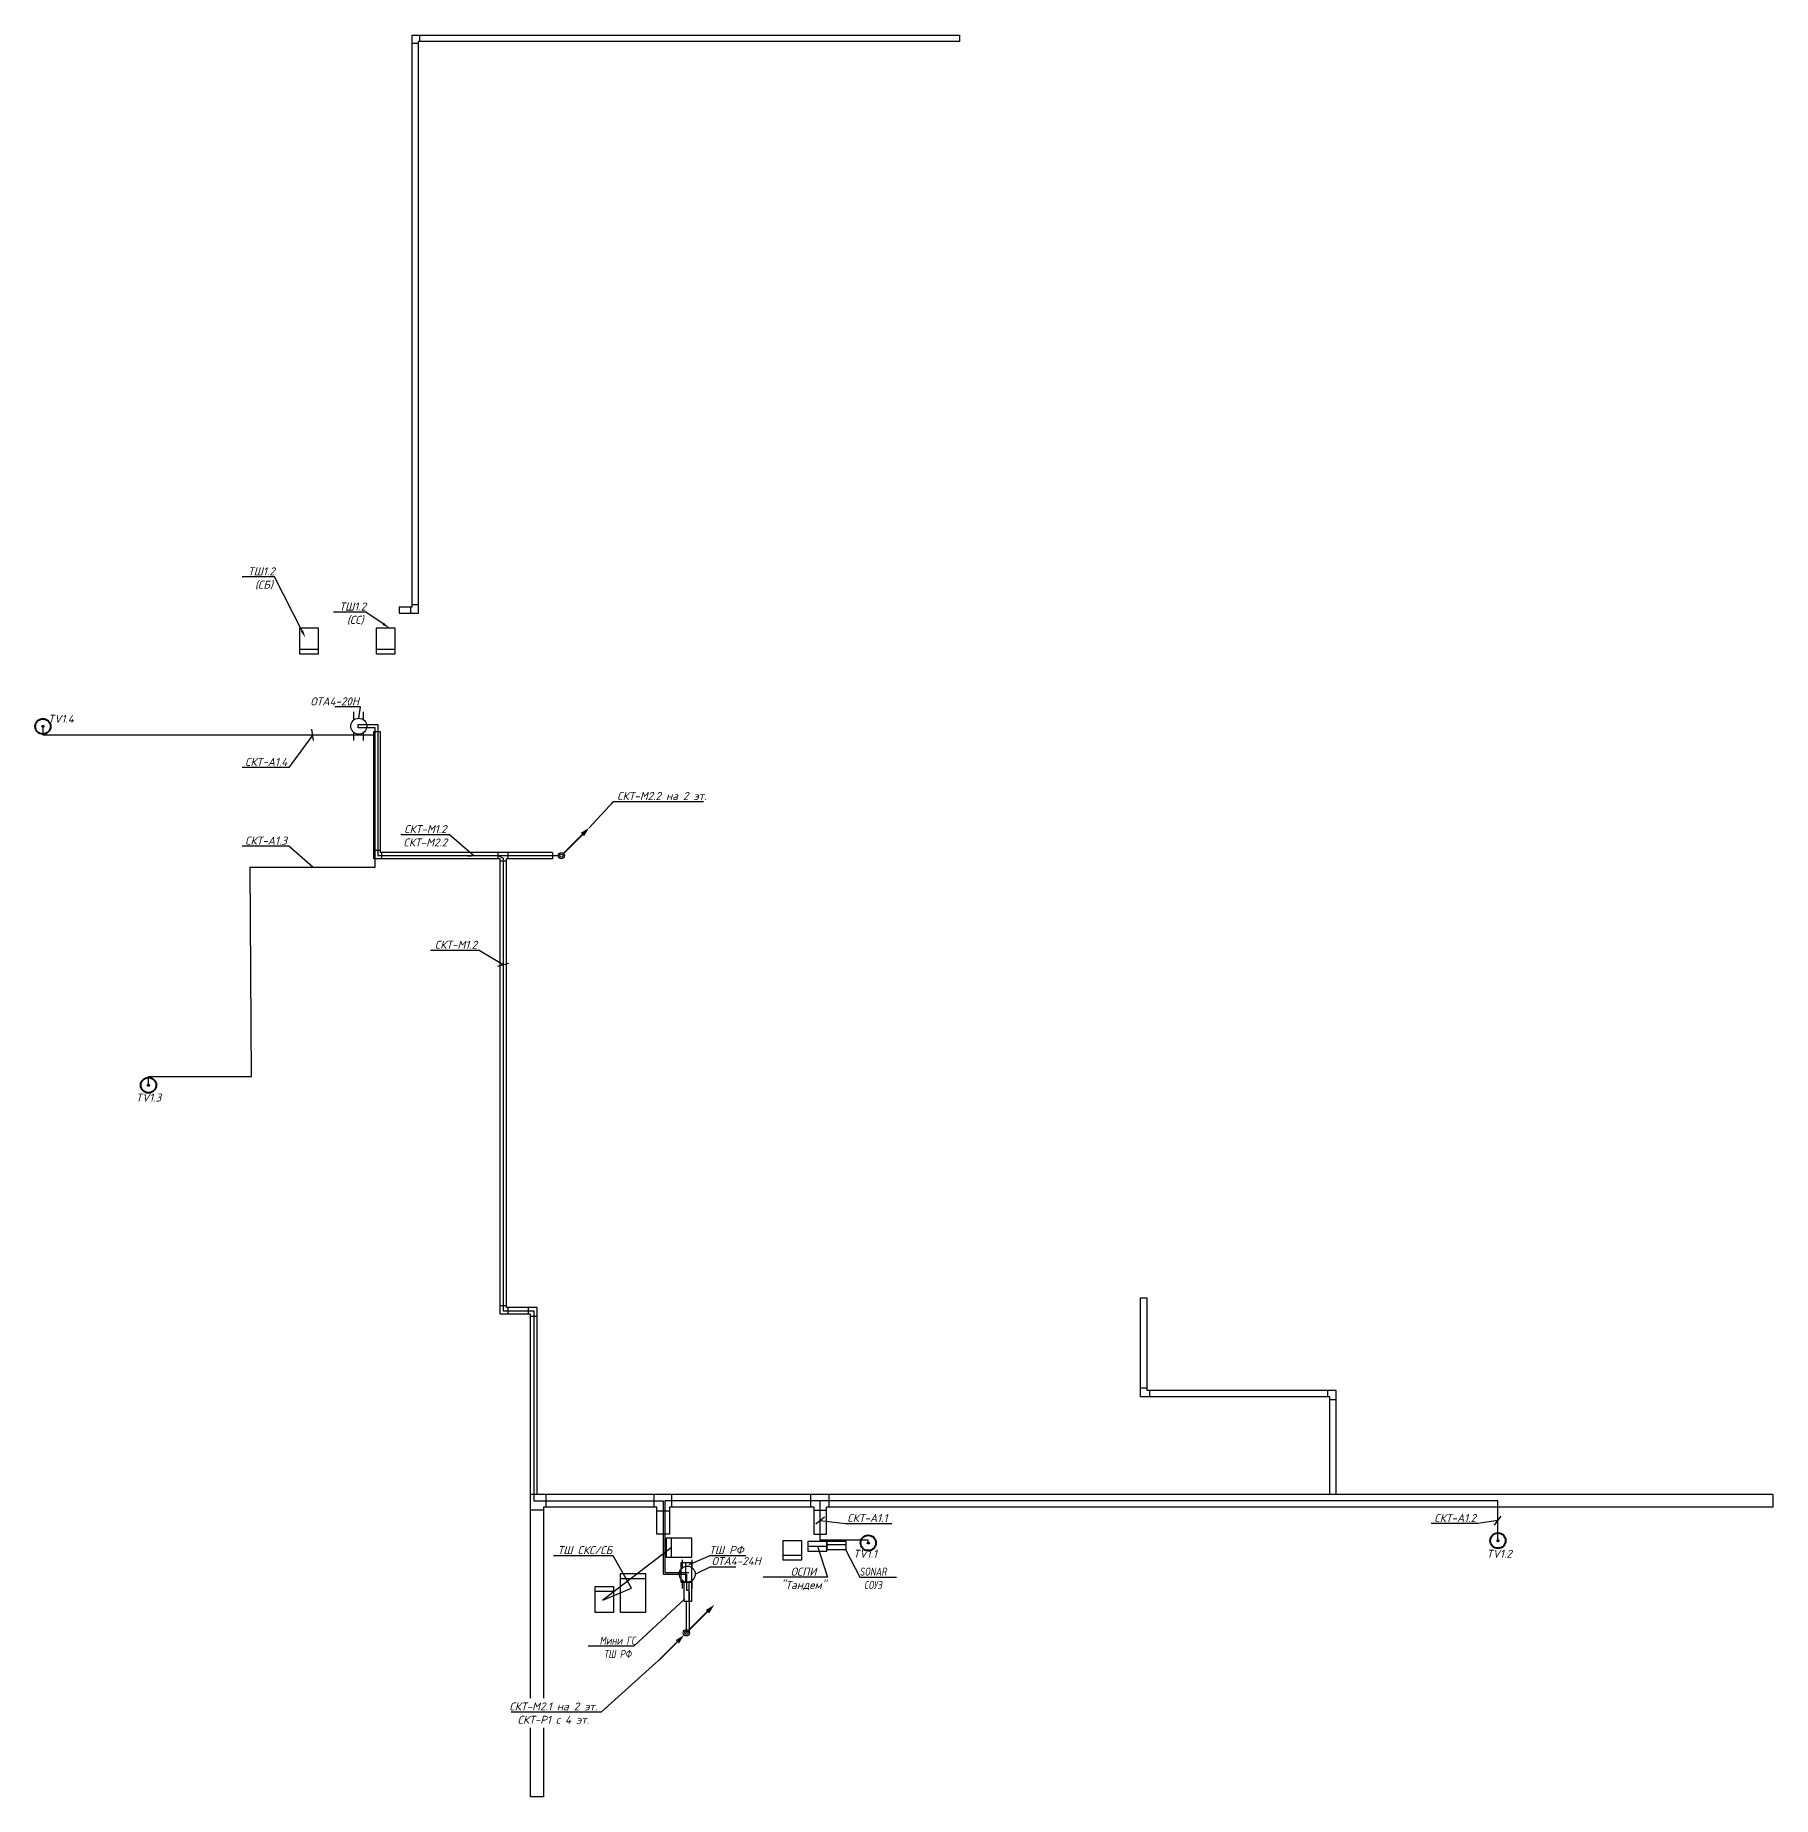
# Model space of a CAD drawing. Header units: millimetres. Extents: x 6978 to 1314263, y -121946 to 20667.
# Drawn here: x 301253 to 355555, y -120644 to -65611 of the extents above; entities that cross this region are included whole.
import ezdxf
from ezdxf import colors
from ezdxf.entities.mleader import LeaderData, LeaderLine
from ezdxf.math import Vec2, Vec3

# ---------------------------------------------------------------- set-up
doc = ezdxf.new("R2010")
doc.units = ezdxf.units.MM
doc.linetypes.add('$AUDIT_BAD_LTYPE2', pattern=[0, 0, 0])
for name, color, linetype, lineweight in [('РФ_Каб.Абонентский', 3, 'Continuous', 30), ('РФ_Каб.Магистраль', 1, 'Continuous', 30), ('РФ_Каб.Распределтельный', 4, 'Continuous', 30), ('РФ_ТШ', 8, 'Continuous', 30), ('СС Текст', 7, 'Continuous', 25), ('СС_СКК_Лоток', 54, 'Continuous', 30), ('ТВ. Абонентская', 3, 'Continuous', 30), ('Текст Радио', 7, 'Continuous', 20)]:
    doc.layers.add(name, color=color, linetype=linetype, lineweight=lineweight)
doc.layers.add('СКС_ТШ', color=7, linetype='Continuous')
doc.layers.add('СОУЭ_Оборуд.', color=7, linetype='Continuous')
doc.styles.add('ISOCPEUR', font='isocpeui.ttf', dxfattribs={"height": 2.5})

# ---------------------------------------------------------------- blocks, each defined once
blk = doc.blocks.new('*U270')
at = {"color": 0, "const_width": 0.5}
blk.add_lwpolyline([(0.71, 0.71), (6.59, 6.59)], dxfattribs=at)
at = {"color": 0}
blk.add_lwpolyline([(8.71, 8.71, 0, 1.5, 0), (6.59, 6.59, 2, 2, 0)], format="xyseb", dxfattribs=at)
for radius in [1, 0.5]:
    blk.add_circle((0, 0), radius, dxfattribs=at)
blk = doc.blocks.new('*U272')
at = {"color": 0}
blk.add_lwpolyline([(-0.71, -0.71, 0, 1.5, 0), (-2.83, -2.83, 2, 2, 0)], format="xyseb", dxfattribs=at)
at = {"color": 0, "const_width": 0.5}
blk.add_lwpolyline([(-8.5, -8.5), (-2.83, -2.83)], dxfattribs=at)
at = {"color": 0}
for radius in [1, 0.5]:
    blk.add_circle((0, 0), radius, dxfattribs=at)
blk = doc.blocks.new('1й этаж лоток')
at = {"layer": 'СС_СКК_Лоток', "color": 0}
for p, q in [((313033, -83464), (313033, -65611)), ((313033, -65611), (330140, -65611)), ((313233, -65872), (313033, -65872)), ((330140, -65811), (313233, -65811)), ((313233, -83664), (313233, -65811)), ((313276, -65811), (313276, -65611)), ((330140, -65611), (330140, -65811)), ((312624, -83464), (313033, -83464)), ((312624, -83464), (312624, -83664)), ((312983, -83464), (312983, -83664)), ((313033, -83397), (313233, -83397)), ((312624, -83664), (313233, -83664)), ((311832, -91342), (311832, -87368)), ((311832, -87368), (312032, -87368)), ((312032, -87368), (312032, -91142)), ((312032, -91084), (311832, -91084)), ((315779, -91342), (311832, -91342)), ((315731, -91142), (312032, -91142)), ((312070, -91142), (312070, -91342)), ((315722, -91342), (315722, -91142)), ((317414, -91142), (315731, -91142)), ((315779, -105563), (315779, -91342)), ((315979, -105363), (315979, -91342)), ((317414, -91342), (315979, -91342)), ((316029, -91342), (316029, -91142)), ((317414, -91142), (317414, -91342)), ((315779, -91401), (315979, -91401)), ((335795, -108153), (335795, -105058)), ((335795, -105058), (335995, -105058)), ((335995, -105058), (335995, -107953)), ((315979, -105307), (315779, -105307)), ((316736, -105563), (315779, -105563)), ((316936, -105363), (315979, -105363)), ((316027, -105363), (316027, -105563)), ((316673, -105563), (316673, -105363)), ((316736, -111200), (316736, -105563)), ((316736, -105630), (316936, -105630)), ((316936, -111200), (316936, -105363)), ((335995, -107878), (335795, -107878)), ((341714, -108153), (335795, -108153)), ((341914, -107953), (335995, -107953)), ((336081, -107953), (336081, -108153)), ((341646, -108153), (341646, -107953)), ((341714, -111200), (341714, -108153)), ((341714, -108236), (341914, -108236)), ((341914, -111200), (341914, -107953)), ((316736, -120644), (316736, -111200)), ((355555, -111200), (316736, -111200)), ((317136, -111695), (316736, -111695)), ((320675, -111600), (317136, -111600)), ((317136, -111600), (317136, -120644)), ((317218, -111600), (317218, -111200)), ((320592, -111600), (320592, -111200)), ((320675, -112442), (320675, -111600)), ((320675, -111709), (321075, -111709)), ((325583, -111600), (321075, -111600)), ((321075, -111600), (321075, -112442)), ((321152, -111600), (321152, -111200)), ((325491, -111600), (325491, -111200)), ((325583, -111600), (325583, -112443)), ((325583, -111695), (325983, -111695)), ((355555, -111600), (325983, -111600)), ((325983, -112443), (325983, -111600)), ((326064, -111600), (326064, -111200)), ((355555, -111200), (355555, -111600)), ((321075, -112442), (320675, -112442)), ((325583, -112443), (325983, -112443)), ((317136, -120644), (316736, -120644))]:
    blk.add_line(p, q, dxfattribs=at)
blk = doc.blocks.new('*U167')
at = {"color": 0, "lineweight": 30}
blk.add_lwpolyline([(300, 0), (300, 800), (-300, 800), (-300, 0)], close=True, dxfattribs=at)
blk.add_lwpolyline([(300, 650), (-300, 650)], dxfattribs=at)
blk = doc.blocks.new('*U168')
at = {"color": 0, "lineweight": 30}
blk.add_lwpolyline([(400, 0), (400, 1200), (-400, 1200), (-400, 0)], close=True, dxfattribs=at)
blk.add_lwpolyline([(400, 1050), (-400, 1050)], dxfattribs=at)
blk = doc.blocks.new('*U169')
at = {"color": 0, "lineweight": 30}
blk.add_lwpolyline([(600, 0), (600, 600), (0, 600), (0, 0)], close=True, dxfattribs=at)
blk.add_lwpolyline([(600, 450), (0, 450)], dxfattribs=at)
blk = doc.blocks.new('*U268')
at = {"color": 0, "lineweight": 30}
blk.add_lwpolyline([(600, 0), (600, 350), (0, 350), (0, 0)], close=True, dxfattribs=at)
blk.add_lwpolyline([(600, 200), (0, 200)], dxfattribs=at)
blk = doc.blocks.new('*U267')
at = {"color": 0, "lineweight": 30}
blk.add_lwpolyline([(600, 0), (600, 250), (0, 250), (0, 0)], close=True, dxfattribs=at)
blk.add_lwpolyline([(600, 100), (0, 100)], dxfattribs=at)
blk = doc.blocks.new('*U278')
at = {"color": 0, "lineweight": 30}
blk.add_lwpolyline([(600, 0), (600, 300), (0, 300), (0, 0)], close=True, dxfattribs=at)
blk.add_lwpolyline([(600, 150), (0, 150)], dxfattribs=at)
blk = doc.blocks.new('_None')
blk = doc.blocks.new('_Oblique')
at = {"color": 0, "linetype": 'ByBlock', "lineweight": -2}
blk.add_line((-0.5, -0.5), (0.5, 0.5), dxfattribs=at)
blk = doc.blocks.new('A$C13B90458')
at = {"lineweight": 40}
for radius in [200, 18.8]:
    blk.add_circle((0, 0), radius, dxfattribs=at)
blk = doc.blocks.new('*U291')
at = {"color": 0, "lineweight": 30}
for p, q in [((-150, 200), (-150, 450)), ((150, 200), (150, 450)), ((-150, -450), (-150, -200)), ((150, -450), (150, -200))]:
    blk.add_line(p, q, dxfattribs=at)
at = {"color": 0, "linetype": '$AUDIT_BAD_LTYPE2', "lineweight": 30}
blk.add_circle((0, 0), 250, dxfattribs=at)

msp = doc.modelspace()

# ---------------------------------------------------------------- linework, layer by layer
at = {"layer": 'РФ_Каб.Абонентский'}
for points in [[(301493, -87204.7), (301493, -87467.5), (311882.2, -87467.5), (311882.2, -87247.5), (311345.5, -87247.5), (311345.5, -87147.5)], [(304793.3, -98413.5), (304793.3, -98137.5), (308011.2, -98137.4), (307969.4, -91602.5), (311882.2, -91602.5), (311882.2, -87247.5), (311345.5, -87247.5), (311345.5, -87147.5)], [(346965.2, -112642.5), (346965.2, -111399.6), (320924.6, -111399.6), (320924.6, -113638.5), (321676.3, -113638.5)], [(327288.1, -112714.2), (327288.1, -112632.5), (325782.6, -112632.5), (325782.6, -111399.6), (320924.6, -111399.6), (320924.6, -113638.5), (321676.3, -113638.5)]]:
    msp.add_lwpolyline(points, dxfattribs=at)
at = {"layer": 'РФ_Каб.Магистраль'}
for points in [[(311345.5, -87147.5), (311957.2, -87147.5), (311957.2, -91242.2), (315722.1, -91242.2), (315879.3, -91321.7), (315879.3, -105463), (316836, -105463), (316836, -111399.6), (320874.6, -111399.6), (320874.6, -113688.5), (321602.3, -113688.5)], [(311345.5, -87147.5), (311957.2, -87147.5), (311957.2, -91242.2), (317564.7, -91242.2)], [(321602.3, -115520.8), (321602.3, -114538.5)]]:
    msp.add_lwpolyline(points, dxfattribs=at)
at = {"layer": 'РФ_Каб.Распределтельный'}
msp.add_lwpolyline([(321702.3, -115520.8), (321702.3, -114238.5)], dxfattribs=at)

# ---------------------------------------------------------------- block references
at = {"layer": 'РФ_ТШ', "lineweight": 30}
for name, p, rotation in [('*U278', (325996.1, -112667.5), 180), ('*U267', (326596.1, -112667.5), 180), ('*U268', (321776.3, -113938.5), 89.99999999999999)]:
    msp.add_blockref(name, p, dxfattribs=dict(at, rotation=rotation))
at = {"layer": 'РФ_ТШ', "color": 6, "lineweight": 30, "rotation": 89.99999999999999}
msp.add_blockref('*U267', (321776.3, -114538.5), dxfattribs=at)
at = {"layer": 'СКС_ТШ', "color": 251, "lineweight": 30, "true_color": 0x636466}
for name, p, rotation in [('*U167', (309809.5, -84137.5), 180), ('*U167', (312203.7, -84137.5), 180), ('*U167', (321773.7, -112862.5), 90), ('*U169', (325215.4, -112644.9), 180)]:
    msp.add_blockref(name, p, dxfattribs=dict(at, rotation=rotation))
for name, p in [('*U168', (319938.6, -114881.4)), ('*U167', (319038.6, -114881.4))]:
    msp.add_blockref(name, p, dxfattribs=at)
at = {"layer": 'СС Текст', "color": 3}
for p in [(311363.9, -87196.9), (321631.2, -113687.9)]:
    msp.add_blockref('*U291', p, dxfattribs=at)
at = {"layer": 'СС_СКК_Лоток'}
msp.add_blockref('1й этаж лоток', (0, 0), dxfattribs=at)
at = {"layer": 'СС_СКК_Лоток', "xscale": 100, "yscale": 100, "zscale": 100}
for name, p in [('*U270', (317694.7, -91242.2)), ('*U270', (321602.3, -115520.8)), ('*U272', (321602.3, -115520.8))]:
    msp.add_blockref(name, p, dxfattribs=at)
at = {"layer": 'ТВ. Абонентская', "lineweight": 30, "ltscale": 5, "xscale": 1.2, "yscale": 1.2, "zscale": 1.2}
for p in [(301493, -87204.7), (304793.3, -98413.5), (327288.1, -112714.2), (346965.2, -112642.5)]:
    msp.add_blockref('A$C13B90458', p, dxfattribs=at)

# ---------------------------------------------------------------- texts
at = {"layer": 'СОУЭ_Оборуд.', "char_height": 250, "width": 594.035, "attachment_point": 5, "style": 'ISOCPEUR'}
for s, insert in [('TV1.4', (302053.8, -86967.3)), ('TV1.3', (304793.3, -98799.8)), ('TV1.1', (327186.8, -113053.7)), ('TV1.2', (347002.4, -113053.7))]:
    msp.add_mtext(s, dxfattribs=dict(at, insert=insert))

# ---------------------------------------------------------------- leaders
at = {"layer": 'СКС_ТШ', "color": 7}
ml = msp.add_multileader_mtext('Standard', dxfattribs=at)
ml.set_content('ТШ1.2\\P (СБ)', color=7, style='ISOCPEUR')
ml.set_leader_properties()
ml.build(insert=Vec2(0, 0))
ml.multileader.update_dxf_attribs({"has_dogleg": 0, "text_left_attachment_type": 6, "text_right_attachment_type": 6, "dogleg_length": 100, "arrow_head_size": 250})
ctx = ml.context
ctx.base_point, ctx.char_height, ctx.arrow_head_size, ctx.landing_gap_size, ctx.plane_origin = Vec3(307907.9, -82535.3), 250, 250, 0, Vec3(315681.7, -87425.4)
ctx.left_attachment, ctx.right_attachment, ctx.text_align_type = 6, 6, 1
notes = []
notes.append((ctx, [(0, (1, 1, 0), (308835.7, -82535.3), (-1, 0), 100, [(0, [(309697.7, -84435.5)], 0, [])])]))
ctx.mtext.insert, ctx.mtext.width, ctx.mtext.alignment, ctx.mtext.flow_direction = Vec3(308321.8, -82235.3), 1520.837, 2, 5
ml = msp.add_multileader_mtext('Standard', dxfattribs=at)
ml.set_content('ТШ1.2\\P (СС)', color=7, style='ISOCPEUR')
ml.set_leader_properties()
ml.build(insert=Vec2(0, 0))
ml.multileader.update_dxf_attribs({"has_dogleg": 0, "text_left_attachment_type": 6, "text_right_attachment_type": 6, "dogleg_length": 100, "arrow_head_size": 250})
ctx = ml.context
ctx.base_point, ctx.char_height, ctx.arrow_head_size, ctx.landing_gap_size, ctx.plane_origin = Vec3(310761.9, -83633.5), 250, 250, 0, Vec3(317252.5, -86530.7)
ctx.left_attachment, ctx.right_attachment, ctx.text_align_type = 6, 6, 1
notes.append((ctx, [(0, (1, 1, 0), (311689.7, -83633.5), (-1, 0), 100, [(0, [(312331.7, -84137.5)], 0, [])])]))
ctx.mtext.insert, ctx.mtext.width, ctx.mtext.alignment, ctx.mtext.flow_direction = Vec3(311175.8, -83333.5), 1520.837, 2, 5
ml = msp.add_multileader_mtext('Standard', dxfattribs=at)
ml.set_content('ОТА4-20Н', color=7, style='ISOCPEUR')
ml.set_leader_properties()
ml.set_arrow_properties(name='NONE')
ml.build(insert=Vec2(0, 0))
ml.multileader.update_dxf_attribs({"has_dogleg": 0, "text_left_attachment_type": 6, "text_right_attachment_type": 6, "dogleg_length": 100, "arrow_head_size": 250})
ctx = ml.context
ctx.base_point, ctx.char_height, ctx.arrow_head_size, ctx.landing_gap_size, ctx.plane_origin = Vec3(309805, -86596.8), 250, 250, 0, Vec3(317900.8, -88480.1)
ctx.left_attachment, ctx.right_attachment, ctx.text_align_type = 6, 6, 1
notes.append((ctx, [(0, (1, 1, 0), (311519.6, -86596.8), (-1, 0), 100, [(0, [(311363.9, -86946.9)], 0, [])])]))
ctx.mtext.insert, ctx.mtext.width, ctx.mtext.alignment, ctx.mtext.flow_direction = Vec3(310612.3, -86296.8), 794.268, 2, 5
at = {"layer": 'СКС_ТШ', "color": 8}
ml = msp.add_multileader_mtext('Standard', dxfattribs=at)
ml.set_content('ТШ РФ', color=8, style='ISOCPEUR')
ml.set_leader_properties()
ml.set_arrow_properties(name='NONE')
ml.build(insert=Vec2(0, 0))
ml.multileader.update_dxf_attribs({"has_dogleg": 0, "text_left_attachment_type": 6, "text_right_attachment_type": 6, "dogleg_length": 100, "arrow_head_size": 250})
ctx = ml.context
ctx.base_point, ctx.char_height, ctx.arrow_head_size, ctx.landing_gap_size, ctx.plane_origin = Vec3(322349, -113108.7), 250, 250, 0, Vec3(330453.5, -114589.2)
ctx.left_attachment, ctx.right_attachment, ctx.text_align_type = 6, 6, 1
notes.append((ctx, [(1, (1, 1, 0), (322249, -113108.7), (1, 0), 100, [(0, [(321690, -113386.1)], 0, [])])]))
ctx.mtext.insert, ctx.mtext.width, ctx.mtext.alignment, ctx.mtext.flow_direction = Vec3(322854, -112808.7), 1308.609, 2, 5
at = {"layer": 'СКС_ТШ', "color": 7}
ml = msp.add_multileader_mtext('Standard', dxfattribs=at)
ml.set_content('ОСПИ "Тандем"', color=7, style='ISOCPEUR')
ml.set_leader_properties()
ml.set_arrow_properties(name='NONE')
ml.build(insert=Vec2(0, 0))
ml.multileader.update_dxf_attribs({"has_dogleg": 0, "text_left_attachment_type": 6, "text_right_attachment_type": 6, "dogleg_length": 100, "arrow_head_size": 250})
ctx = ml.context
ctx.base_point, ctx.char_height, ctx.arrow_head_size, ctx.landing_gap_size, ctx.plane_origin = Vec3(324519, -113786.2), 250, 250, 0, Vec3(333538.6, -115340.1)
ctx.left_attachment, ctx.right_attachment, ctx.text_align_type = 6, 6, 1
notes.append((ctx, [(0, (1, 1, 0), (326109.9, -113786.2), (-1, 0), 100, [(0, [(325696.1, -112817.5)], 0, [])])]))
ctx.mtext.insert, ctx.mtext.width, ctx.mtext.alignment, ctx.mtext.flow_direction = Vec3(325264.5, -113486.2), 1991.197, 2, 5
ml = msp.add_multileader_mtext('Standard', dxfattribs=at)
ml.set_content('ОТА4-24Н', color=7, style='ISOCPEUR')
ml.set_leader_properties()
ml.set_arrow_properties(name='NONE')
ml.build(insert=Vec2(0, 0))
ml.multileader.update_dxf_attribs({"has_dogleg": 0, "text_left_attachment_type": 6, "text_right_attachment_type": 6, "dogleg_length": 100, "arrow_head_size": 250})
ctx = ml.context
ctx.base_point, ctx.char_height, ctx.arrow_head_size, ctx.landing_gap_size, ctx.plane_origin = Vec3(322349, -113456.7), 250, 250, 0, Vec3(330453.5, -115340.1)
ctx.left_attachment, ctx.right_attachment, ctx.text_align_type = 6, 6, 1
notes.append((ctx, [(1, (1, 1, 0), (322249, -113456.7), (1, 0), 100, [(0, [(321881.2, -113687.9)], 0, [])])]))
ctx.mtext.insert, ctx.mtext.width, ctx.mtext.alignment, ctx.mtext.flow_direction = Vec3(323160.7, -113156.7), 794.268, 2, 5
at = {"layer": 'СС Текст', "color": 7, "lineweight": 0}
ml = msp.add_multileader_mtext('Standard', dxfattribs=at)
ml.set_content('{\\C256;СКТ-А1.4}', color=7, style='ISOCPEUR')
ml.set_leader_properties()
ml.set_arrow_properties(name='OBLIQUE')
ml.build(insert=Vec2(0, 0))
ml.multileader.update_dxf_attribs({"has_dogleg": 0, "text_left_attachment_type": 6, "text_right_attachment_type": 6, "dogleg_length": 100, "arrow_head_size": 250})
ctx = ml.context
ctx.base_point, ctx.char_height, ctx.arrow_head_size, ctx.landing_gap_size, ctx.plane_origin = Vec3(307767.4, -88488.7), 250, 250, 0, Vec3(320914.6, -91871.9)
ctx.left_attachment, ctx.right_attachment, ctx.text_align_type = 6, 6, 1
notes.append((ctx, [(0, (1, 1, 0), (309277.3, -88488.7), (-1, 0), 100, [(0, [(309925.8, -87467.5)], 0, [])])]))
ctx.mtext.insert, ctx.mtext.width, ctx.mtext.alignment, ctx.mtext.flow_direction = Vec3(308472.3, -88188.7), 1991.197, 2, 5
ml = msp.add_multileader_mtext('Standard', dxfattribs=at)
ml.set_content('{\\C256;СКТ-А1.3}', color=7, style='ISOCPEUR')
ml.set_leader_properties()
ml.set_arrow_properties(name='OBLIQUE')
ml.build(insert=Vec2(0, 0))
ml.multileader.update_dxf_attribs({"has_dogleg": 0, "text_left_attachment_type": 6, "text_right_attachment_type": 6, "dogleg_length": 100, "arrow_head_size": 250})
ctx = ml.context
ctx.base_point, ctx.char_height, ctx.arrow_head_size, ctx.landing_gap_size, ctx.plane_origin = Vec3(307757.9, -90948.3), 250, 250, 0, Vec3(320914.6, -94331.5)
ctx.left_attachment, ctx.right_attachment, ctx.text_align_type = 6, 6, 1
notes.append((ctx, [(0, (1, 1, 0), (309277.3, -90948.3), (-1, 0), 100, [(0, [(309925.8, -91602.5)], 0, [])])]))
ctx.mtext.insert, ctx.mtext.width, ctx.mtext.alignment, ctx.mtext.flow_direction = Vec3(308467.6, -90648.3), 1991.197, 2, 5
ml = msp.add_multileader_mtext('Standard', dxfattribs=at)
ml.set_content('{\\C256;СКТ-М1.2\\PСКТ-М2.2}', color=7, style='ISOCPEUR')
ml.set_leader_properties()
ml.set_arrow_properties(name='OBLIQUE')
ml.build(insert=Vec2(0, 0))
ml.multileader.update_dxf_attribs({"has_dogleg": 0, "text_left_attachment_type": 6, "text_right_attachment_type": 6, "dogleg_length": 100, "arrow_head_size": 250})
ctx = ml.context
ctx.base_point, ctx.char_height, ctx.arrow_head_size, ctx.landing_gap_size, ctx.plane_origin = Vec3(312692.2, -90588), 250, 250, 0, Vec3(325938.2, -93971.2)
ctx.left_attachment, ctx.right_attachment, ctx.text_align_type = 6, 6, 1
notes.append((ctx, [(0, (1, 1, 0), (314300.9, -90588), (-1, 0), 100, [(0, [(314949.4, -91242.2)], 0, [])])]))
ctx.mtext.insert, ctx.mtext.width, ctx.mtext.alignment, ctx.mtext.flow_direction = Vec3(313446.5, -90288), 1991.197, 2, 5
ml = msp.add_multileader_mtext('Standard', dxfattribs=at)
ml.set_content('{\\C256;СКТ-М1.2}', color=7, style='ISOCPEUR')
ml.set_leader_properties()
ml.set_arrow_properties(name='OBLIQUE')
ml.build(insert=Vec2(0, 0))
ml.multileader.update_dxf_attribs({"has_dogleg": 0, "text_left_attachment_type": 6, "text_right_attachment_type": 6, "dogleg_length": 100, "arrow_head_size": 250})
ctx = ml.context
ctx.base_point, ctx.char_height, ctx.arrow_head_size, ctx.landing_gap_size, ctx.plane_origin = Vec3(313673.9, -94200.1), 250, 250, 0, Vec3(326868, -97337.1)
ctx.left_attachment, ctx.right_attachment, ctx.text_align_type = 6, 6, 1
notes.append((ctx, [(0, (1, 1, 0), (315230.7, -94200.1), (-1, 0), 100, [(0, [(315879.3, -94648.3)], 0, [])])]))
ctx.mtext.insert, ctx.mtext.width, ctx.mtext.alignment, ctx.mtext.flow_direction = Vec3(314402.3, -93900.1), 1991.197, 2, 5
ml = msp.add_multileader_mtext('Standard', dxfattribs=at)
ml.set_content('{\\C256;СКТ-А1.1}', color=7, style='ISOCPEUR')
ml.set_leader_properties()
ml.set_arrow_properties(name='OBLIQUE')
ml.build(insert=Vec2(0, 0))
ml.multileader.update_dxf_attribs({"has_dogleg": 0, "text_left_attachment_type": 6, "text_right_attachment_type": 6, "dogleg_length": 100, "arrow_head_size": 250})
ctx = ml.context
ctx.base_point, ctx.char_height, ctx.arrow_head_size, ctx.landing_gap_size, ctx.plane_origin = Vec3(326571.3, -112111.1), 250, 250, 0, Vec3(339495.5, -115494.3)
ctx.left_attachment, ctx.right_attachment, ctx.text_align_type = 6, 6, 1
notes.append((ctx, [(1, (1, 1, 0), (326471.3, -112111.1), (1, 0), 100, [(0, [(325782.6, -112016.1)], 0, [])])]))
ctx.mtext.insert, ctx.mtext.width, ctx.mtext.alignment, ctx.mtext.flow_direction = Vec3(327260.7, -111811.1), 1991.197, 2, 5
ml = msp.add_multileader_mtext('Standard', dxfattribs=at)
ml.set_content('{\\C256;СКТ-А1.2}', color=7, style='ISOCPEUR')
ml.set_leader_properties()
ml.set_arrow_properties(name='OBLIQUE')
ml.build(insert=Vec2(0, 0))
ml.multileader.update_dxf_attribs({"has_dogleg": 0, "text_left_attachment_type": 6, "text_right_attachment_type": 6, "dogleg_length": 100, "arrow_head_size": 250})
ctx = ml.context
ctx.base_point, ctx.char_height, ctx.arrow_head_size, ctx.landing_gap_size, ctx.plane_origin = Vec3(344920.3, -112111.1), 250, 250, 0, Vec3(360678.1, -115494.3)
ctx.left_attachment, ctx.right_attachment, ctx.text_align_type = 6, 6, 1
notes.append((ctx, [(0, (1, 1, 0), (346439.8, -112111.1), (-1, 0), 100, [(0, [(346965.2, -112016.1)], 0, [])])]))
ctx.mtext.insert, ctx.mtext.width, ctx.mtext.alignment, ctx.mtext.flow_direction = Vec3(345630, -111811.1), 1991.197, 2, 5
ml = msp.add_multileader_mtext('Standard', dxfattribs=at)
ml.set_content('{\\fISOCPEUR|b0|i0|c204|p34;\\Q10;\\W0.8;\\C256;SONAR\\PСОУЭ}', color=7, style='ISOCPEUR')
ml.set_leader_properties()
ml.set_arrow_properties(name='NONE')
ml.build(insert=Vec2(0, 0))
ml.multileader.update_dxf_attribs({"has_dogleg": 0, "text_left_attachment_type": 6, "text_right_attachment_type": 6, "dogleg_length": 100, "arrow_head_size": 250})
ctx = ml.context
ctx.base_point, ctx.char_height, ctx.arrow_head_size, ctx.landing_gap_size, ctx.plane_origin = Vec3(327026.7, -113786.2), 250, 250, 0, Vec3(336897.3, -116785.9)
ctx.left_attachment, ctx.right_attachment, ctx.text_align_type = 6, 6, 1
notes.append((ctx, [(1, (1, 1, 0), (326926.7, -113786.2), (1, 0), 100, [(0, [(326579.7, -112917.5)], 0, [])])]))
ctx.mtext.insert, ctx.mtext.width, ctx.mtext.alignment, ctx.mtext.flow_direction = Vec3(327438.8, -113486.2), 1991.197, 2, 5
for ctx, leaders in notes:
    for number, flags, end, landing, length, lines in leaders:
        leader = LeaderData()
        leader.index, (leader.has_last_leader_line, leader.has_dogleg_vector, leader.attachment_direction) = number, flags
        leader.last_leader_point, leader.dogleg_vector, leader.dogleg_length = Vec3(end), Vec3(landing), length
        for number, points, colour, breaks in lines:
            line = LeaderLine()
            line.index, line.vertices, line.color, line.breaks = number, Vec3.list(points), colors.encode_raw_color(colour), breaks
            leader.lines.append(line)
        ctx.leaders.append(leader)

# ---------------------------------------------------------------- next in the draw order: leaders
ml = msp.add_multileader_mtext('Standard', dxfattribs=at)
ml.set_content('{\\fISOCPEUR|b0|i0|c204|p34;\\Q10;\\W0.8;\\C256;Мини ГС\\PТШ РФ}', color=7, style='ISOCPEUR')
ml.set_leader_properties()
ml.set_arrow_properties(name='NONE')
ml.build(insert=Vec2(0, 0))
ml.multileader.update_dxf_attribs({"has_dogleg": 0, "text_left_attachment_type": 6, "text_right_attachment_type": 6, "dogleg_length": 100, "arrow_head_size": 250})
ctx = ml.context
ctx.base_point, ctx.char_height, ctx.arrow_head_size, ctx.landing_gap_size, ctx.plane_origin = Vec3(318951.8, -115940.9), 250, 250, 0, Vec3(326938.3, -117349)
ctx.left_attachment, ctx.right_attachment, ctx.text_align_type = 6, 6, 1
notes = []
notes.append((ctx, [(0, (1, 1, 0), (320055.9, -115940.9), (-1, 0), 100, [(0, [(321552.6, -114458.8)], 0, [])])]))
ctx.mtext.insert, ctx.mtext.width, ctx.mtext.defined_height, ctx.mtext.alignment, ctx.mtext.flow_direction = Vec3(319453.9, -115640.9), 2304.765, 790.8, 2, 5
ctx.mtext.has_bg_fill, ctx.mtext.bg_color, ctx.mtext.bg_scale_factor, ctx.mtext.bg_transparency, ctx.mtext.use_window_bg_color = 1, -1027028792, 1.5, 0, 1
at = {"layer": 'Текст Радио', "color": 7, "lineweight": 0}
ml = msp.add_multileader_mtext('Standard', dxfattribs=at)
ml.set_content('{\\C256;СКТ-М2.2} на 2 эт.', color=7, style='ISOCPEUR')
ml.set_leader_properties()
ml.set_arrow_properties(name='NONE')
ml.build(insert=Vec2(0, 0))
ml.multileader.update_dxf_attribs({"has_dogleg": 0, "text_left_attachment_type": 6, "text_right_attachment_type": 6, "dogleg_length": 100, "arrow_head_size": 250})
ctx = ml.context
ctx.base_point, ctx.char_height, ctx.arrow_head_size, ctx.landing_gap_size, ctx.plane_origin = Vec3(319324.7, -89552.6), 250, 250, 0, Vec3(329403, -90456.3)
ctx.left_attachment, ctx.right_attachment, ctx.text_align_type = 6, 6, 1
notes.append((ctx, [(1, (1, 1, 0), (319224.7, -89552.6), (1, 0), 100, [(0, [(318565.4, -90371.5)], 0, [])])]))
ctx.mtext.insert, ctx.mtext.width, ctx.mtext.alignment, ctx.mtext.flow_direction = Vec3(320837.3, -89252.6), 3045.234, 2, 5
ctx.mtext.has_bg_fill, ctx.mtext.bg_color, ctx.mtext.bg_scale_factor, ctx.mtext.bg_transparency, ctx.mtext.use_window_bg_color = 1, -1027028792, 1.5, 0, 1
for ctx, leaders in notes:
    for number, flags, end, landing, length, lines in leaders:
        leader = LeaderData()
        leader.index, (leader.has_last_leader_line, leader.has_dogleg_vector, leader.attachment_direction) = number, flags
        leader.last_leader_point, leader.dogleg_vector, leader.dogleg_length = Vec3(end), Vec3(landing), length
        for number, points, colour, breaks in lines:
            line = LeaderLine()
            line.index, line.vertices, line.color, line.breaks = number, Vec3.list(points), colors.encode_raw_color(colour), breaks
            leader.lines.append(line)
        ctx.leaders.append(leader)

# ---------------------------------------------------------------- next in the draw order: linework, layer by layer
at = {"layer": 'РФ_Каб.Магистраль'}
msp.add_lwpolyline([(321602.3, -113688.5), (321602.3, -114188.5), (321676.3, -114188.5)], dxfattribs=at)

# ---------------------------------------------------------------- next in the draw order: leaders
at = {"layer": 'Текст Радио', "color": 8, "lineweight": 0}
ml = msp.add_multileader_mtext('Standard', dxfattribs=at)
ml.set_content('{\\C256;ТШ СКС/СБ}', color=8, style='ISOCPEUR')
ml.set_leader_properties()
ml.set_arrow_properties(name='NONE')
ml.build(insert=Vec2(0, 0))
ml.multileader.update_dxf_attribs({"has_dogleg": 0, "text_left_attachment_type": 6, "text_right_attachment_type": 6, "dogleg_length": 100, "arrow_head_size": 250})
ctx = ml.context
ctx.base_point, ctx.char_height, ctx.arrow_head_size, ctx.landing_gap_size, ctx.plane_origin = Vec3(317554.5, -113114.6), 250, 250, 0, Vec3(323830.6, -114668.4)
ctx.left_attachment, ctx.right_attachment, ctx.text_align_type = 6, 6, 1
notes = []
notes.append((ctx, [(0, (1, 1, 0), (319410.5, -113114.6), (-1, 0), 100, [(2, [(321123.7, -112862.5), (318992.1, -114504.7), (319890.6, -114131.5)], 0, [])])]))
ctx.mtext.insert, ctx.mtext.width, ctx.mtext.alignment, ctx.mtext.flow_direction = Vec3(318432.5, -112814.6), 2081.106, 2, 5
ctx.mtext.has_bg_fill, ctx.mtext.bg_color, ctx.mtext.bg_scale_factor, ctx.mtext.bg_transparency, ctx.mtext.use_window_bg_color = 1, -1027028792, 1.5, 0, 1
at = {"layer": 'Текст Радио', "color": 7, "lineweight": 0}
ml = msp.add_multileader_mtext('Standard', dxfattribs=at)
ml.set_content('{\\C256;СКТ-М2.1} на 2 эт.\\P{\\C256;СКТ-P1} с 4 эт.', color=7, style='ISOCPEUR')
ml.set_leader_properties()
ml.set_arrow_properties(name='NONE')
ml.build(insert=Vec2(0, 0))
ml.multileader.update_dxf_attribs({"has_dogleg": 0, "text_left_attachment_type": 6, "text_right_attachment_type": 6, "dogleg_length": 100, "arrow_head_size": 250})
ctx = ml.context
ctx.base_point, ctx.char_height, ctx.arrow_head_size, ctx.landing_gap_size, ctx.plane_origin = Vec3(315953, -117998.2), 250, 250, 0, Vec3(326466.4, -119552)
ctx.left_attachment, ctx.right_attachment, ctx.text_align_type = 6, 6, 1
notes.append((ctx, [(0, (1, 1, 0), (319037.7, -117998.2), (-1, 0), 100, [(0, [(320752.3, -116370.8)], 0, [])])]))
ctx.mtext.insert, ctx.mtext.width, ctx.mtext.alignment, ctx.mtext.flow_direction = Vec3(317445.4, -117698.2), 3045.234, 2, 5
ctx.mtext.has_bg_fill, ctx.mtext.bg_color, ctx.mtext.bg_scale_factor, ctx.mtext.bg_transparency, ctx.mtext.use_window_bg_color = 1, -1027028792, 1.5, 0, 1
for ctx, leaders in notes:
    for number, flags, end, landing, length, lines in leaders:
        leader = LeaderData()
        leader.index, (leader.has_last_leader_line, leader.has_dogleg_vector, leader.attachment_direction) = number, flags
        leader.last_leader_point, leader.dogleg_vector, leader.dogleg_length = Vec3(end), Vec3(landing), length
        for number, points, colour, breaks in lines:
            line = LeaderLine()
            line.index, line.vertices, line.color, line.breaks = number, Vec3.list(points), colors.encode_raw_color(colour), breaks
            leader.lines.append(line)
        ctx.leaders.append(leader)

doc.saveas('drawing.dxf')
